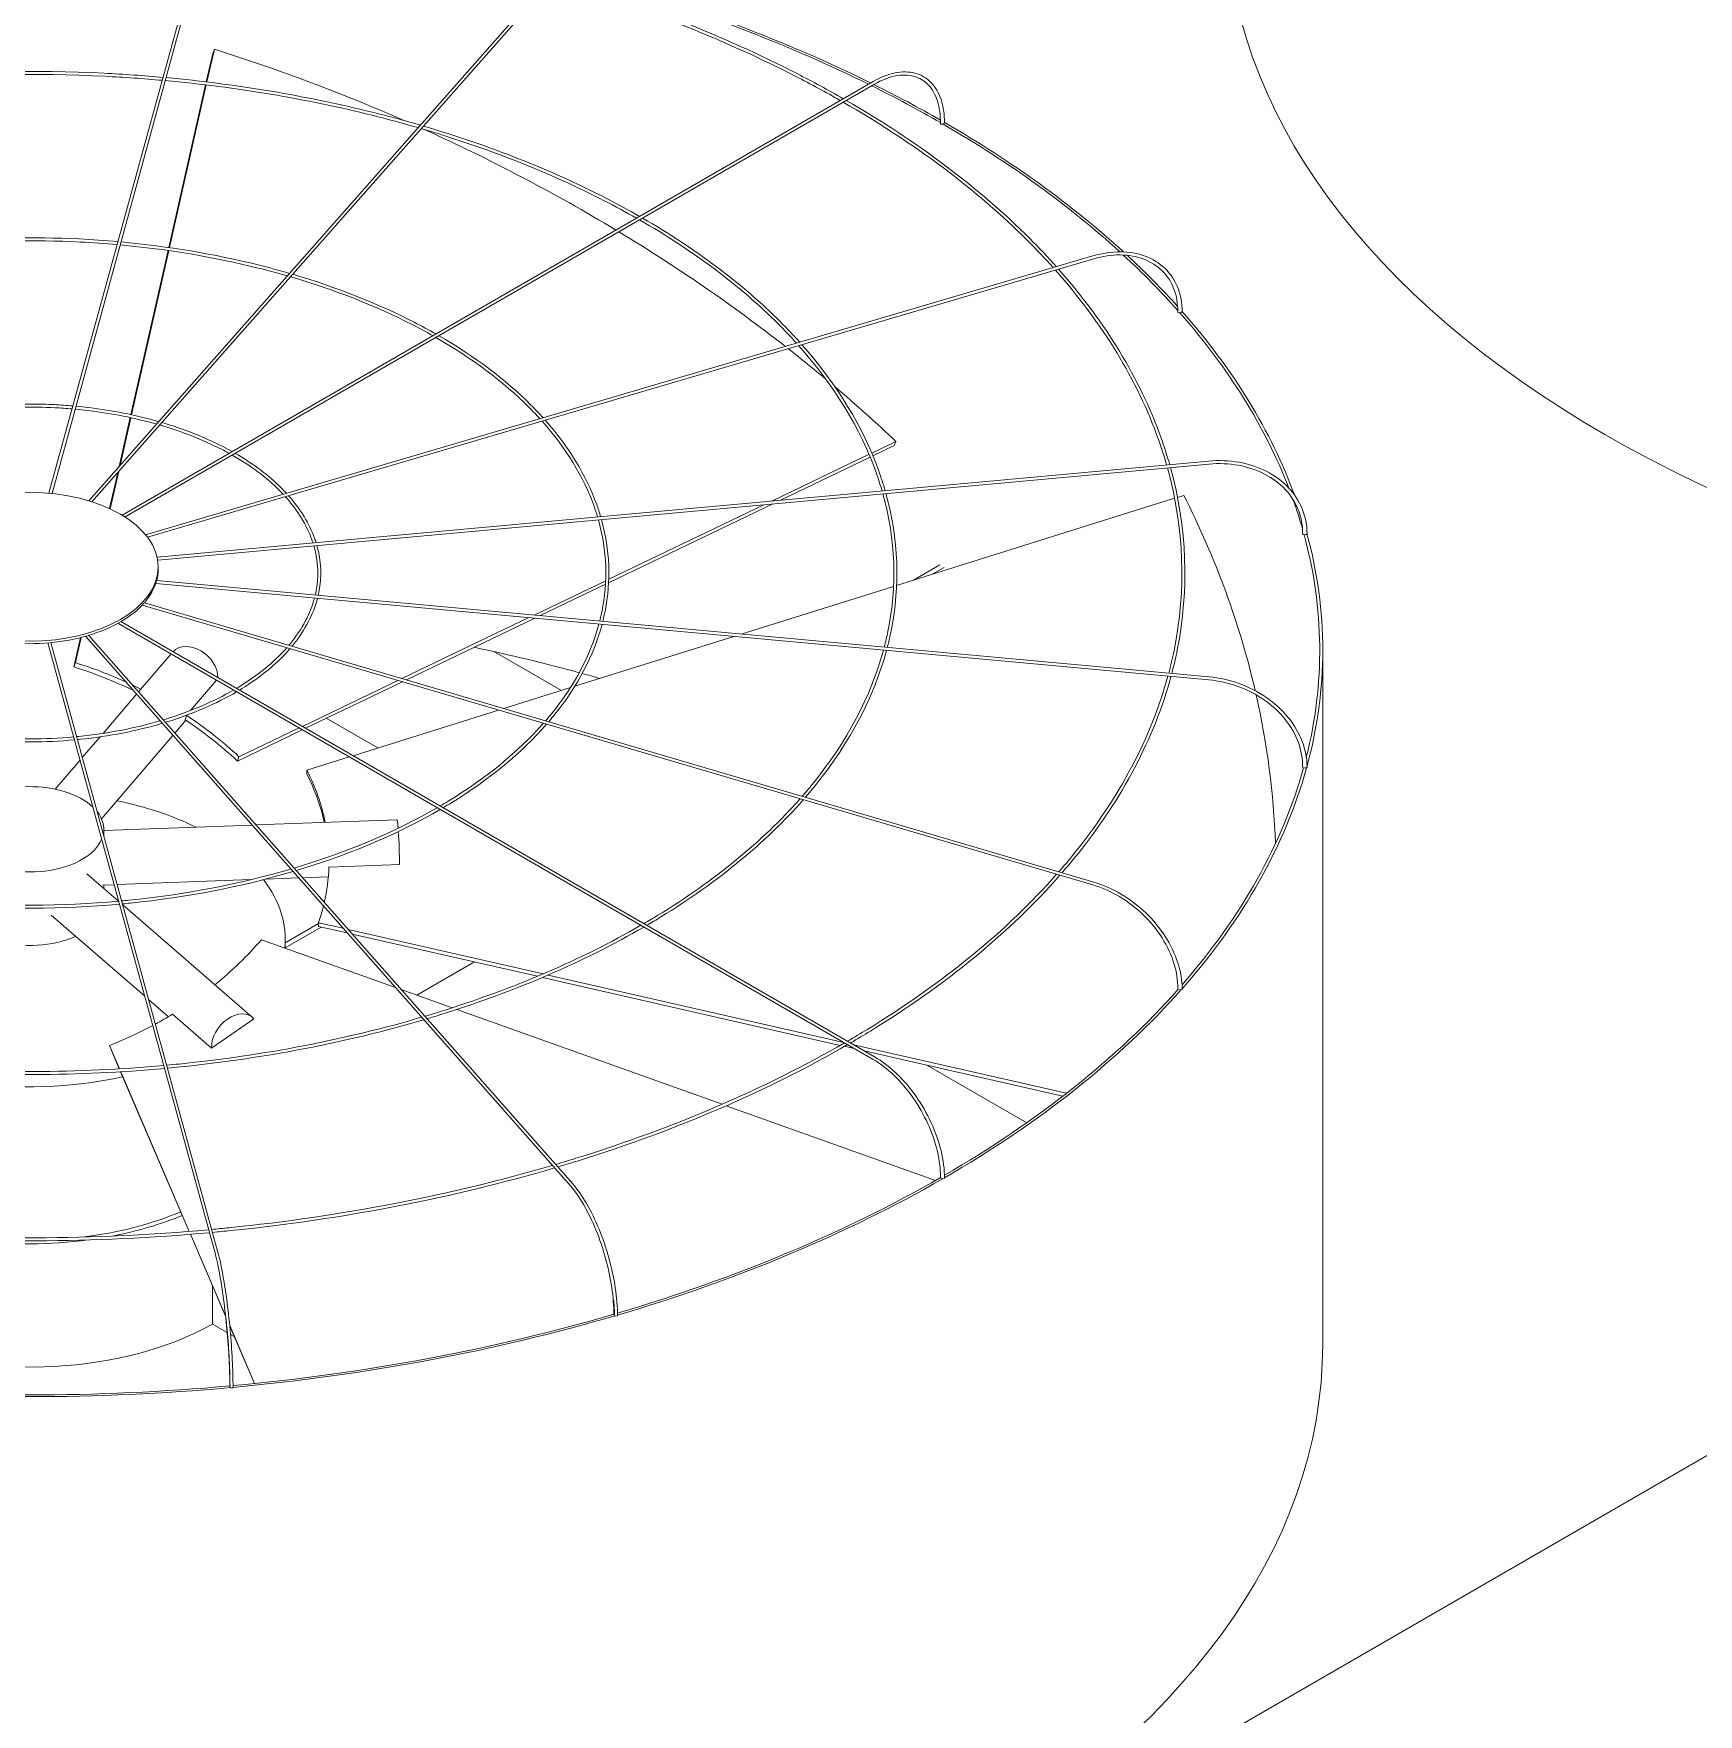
# Model space of a CAD drawing. Header units: millimetres. Extents: x -312439 to 477422, y -331570 to 212570.
# Drawn here: x 359340 to 360691, y 93693 to 95056 of the extents above; entities that cross this region are included whole.
import ezdxf

# ---------------------------------------------------------------- set-up
doc = ezdxf.new("R2010")
doc.units = ezdxf.units.MM

msp = doc.modelspace()

# ---------------------------------------------------------------- linework, layer by layer
at = {"color": 3, "linetype": 'Continuous', "lineweight": 0, "extrusion": (-1.11022e-16, 0.816497, 0.57735)}
for p, q in [((367178.598, 97644.327), (359037.321, 92943.959)), ((359487.203, 95173.193), (359352.735, 94683.025)), ((359489.565, 95172.545), (359355.21, 94682.788)), ((359775.724, 95119.605), (359385.047, 94676.923)), ((359777.561, 95117.984), (359387.611, 94676.127)), ((359480.319, 95016.696), (359485.548, 95039.779)), ((359486.878, 95043.211), (359480.858, 95016.631)), ((359485.548, 95039.779), (359486.878, 95043.211)), ((359412.045, 94665.281), (360021.237, 95016.998)), ((359414.41, 94663.818), (360022.462, 95014.877)), ((359449.889, 94882.35), (359479.775, 95014.294)), ((359480.314, 95014.229), (359450.425, 94882.274)), ((359419.196, 94746.844), (359449.347, 94879.954)), ((359449.882, 94879.877), (359419.724, 94746.73)), ((360199.657, 94875.542), (359431.087, 94649.448)), ((360200.348, 94873.192), (359432.723, 94647.376)), ((359409.682, 94704.837), (359418.655, 94744.454)), ((359419.183, 94744.341), (359410.426, 94705.68)), ((360020.18, 94715.699), (360039.786, 94725.109)), ((360038.456, 94721.677), (360021.157, 94713.374)), ((360038.456, 94721.677), (360039.786, 94725.109)), ((359440.464, 94631.152), (360293.552, 94709.161)), ((360293.775, 94706.722), (359440.921, 94628.734)), ((359939.006, 94676.74), (360017.969, 94714.638)), ((360018.945, 94712.313), (359946.196, 94677.398)), ((359401.925, 94670.594), (359408.554, 94699.857)), ((359409.298, 94700.7), (359402.426, 94670.363)), ((360265.892, 94678.989), (360040.365, 94608.338)), ((360273.336, 94681.32), (360268.244, 94679.725)), ((359939.865, 94674.359), (359806.706, 94610.451)), ((359806.825, 94613.301), (359932.674, 94673.702)), ((359441.33, 94621.399), (359441.33, 94623.399)), ((360075.396, 94624.952), (360054.038, 94612.621)), ((360069.185, 94617.366), (360078.86, 94622.952)), ((359439.394, 94609.838), (360293.552, 94531.731)), ((359440.117, 94612.232), (360293.775, 94534.171)), ((359746.265, 94584.237), (359804.33, 94612.104)), ((359804.187, 94609.242), (359751.154, 94583.79)), ((360037.878, 94607.559), (359914.364, 94568.865)), ((360200.348, 94367.7), (359430.167, 94594.268)), ((359428.329, 94592.255), (360199.657, 94365.35)), ((359639.101, 94532.805), (359741.96, 94582.171)), ((359746.849, 94581.724), (359642.71, 94531.743)), ((359382.302, 94567.08), (359775.724, 94121.287)), ((359384.905, 94567.832), (359777.561, 94122.908)), ((359408.647, 94577.573), (360021.237, 94223.894)), ((360022.462, 94226.015), (359411.124, 94578.971)), ((359908.286, 94566.961), (359779.304, 94526.555)), ((359351.689, 94561.682), (359487.203, 94067.699)), ((359354.167, 94561.905), (359489.565, 94068.347)), ((359372.852, 94542.238), (359378.236, 94566.006)), ((359378.822, 94566.154), (359374.182, 94545.67)), ((359451.744, 94552.691), (359425.397, 94521.95)), ((359768.42, 94523.145), (359714.035, 94554.544)), ((360386.039, 93992.975), (360386.039, 94555.863)), ((359372.852, 94542.238), (359374.182, 94545.67)), ((359488.536, 94531.449), (359467.412, 94506.8)), ((359558.275, 94494.013), (359635.803, 94531.222)), ((359639.411, 94530.16), (359560.917, 94492.488)), ((359775.7, 94525.426), (359721.695, 94508.508)), ((359423.787, 94520.072), (359396.583, 94488.33)), ((359463.877, 94498.903), (359454.939, 94488.475)), ((359619.401, 94476.462), (359577.695, 94500.54)), ((359717.492, 94507.191), (359599.483, 94470.222)), ((359394.152, 94485.493), (359379.742, 94468.68)), ((359453.33, 94486.597), (359395.363, 94418.96)), ((359558.242, 94491.204), (359505.53, 94465.905)), ((359506.86, 94469.337), (359555.6, 94492.729)), ((359377.818, 94466.435), (359357.761, 94443.032)), ((359505.53, 94465.905), (359506.86, 94469.337)), ((359561.869, 94455.512), (359561.964, 94458.469)), ((359596.307, 94469.227), (359561.964, 94458.469)), ((359634.806, 94418.302), (359520.604, 94414.069)), ((359517.44, 94413.952), (359397.166, 94409.494)), ((359397.166, 94410.538), (359397.166, 94405.164)), ((359579.808, 94379.875), (359637.036, 94381.996)), ((359409.069, 94352.186), (359383.527, 94374.321)), ((359405.492, 94365.557), (359396.485, 94365.224)), ((359397.166, 94365.249), (359397.166, 94362.501)), ((359516.62, 94369.676), (359408.006, 94365.651)), ((359555.251, 94371.108), (359528.524, 94370.117)), ((359579.33, 94372), (359558.415, 94371.225)), ((359517.513, 94258.211), (359412.52, 94349.196)), ((359430.244, 94275.33), (359354.57, 94340.907)), ((359571.353, 94331.792), (359571.448, 94334.749)), ((359571.448, 94334.749), (359591.342, 94330.214)), ((359633.759, 94282.15), (359525.053, 94320.977)), ((359571.423, 94333.983), (359544.445, 94318.407)), ((359544.445, 94314.407), (359573.649, 94331.268)), ((359544.445, 94314.051), (359544.445, 94321.301)), ((359594.632, 94326.485), (359571.353, 94331.792)), ((359595.431, 94329.281), (359753.6, 94293.226)), ((359749.022, 94291.292), (359598.722, 94325.553)), ((359697.826, 94302.962), (359651.07, 94275.967)), ((359679.781, 94265.712), (359638.53, 94280.446)), ((359994.681, 94235.293), (359753.115, 94290.359)), ((359757.659, 94292.301), (359997.415, 94237.648)), ((359449.631, 94258.529), (359433.576, 94272.442)), ((359452.906, 94260.484), (359484.702, 94232.931)), ((359484.702, 94232.931), (359518.897, 94256.751)), ((359898.79, 94187.488), (359683.555, 94264.364)), ((359401.859, 94235.16), (359409.979, 94216.245)), ((359403.094, 94231.824), (359401.859, 94235.16)), ((359409.787, 94216.233), (359403.094, 94231.824)), ((360005.939, 94232.726), (359998.205, 94234.489)), ((360005.51, 94235.803), (360178.227, 94196.431)), ((360175.261, 94194.129), (360014.034, 94230.881)), ((359466.392, 94084.378), (359410.814, 94213.842)), ((359411.006, 94213.853), (359466.583, 94084.393)), ((360145.89, 94172.493), (360064.804, 94219.308)), ((360071.847, 94125.677), (359902.161, 94186.284)), ((359496.088, 94015.205), (359467.412, 94082.003)), ((359467.602, 94082.018), (359496.021, 94015.82)), ((359485.487, 94039.899), (359485.487, 94009.223)), ((359497.342, 94002.378), (359485.487, 94009.223)), ((359499.338, 94008.093), (359519.551, 93961.009)), ((359519.362, 93960.989), (359499.396, 94007.499)), ((359502.995, 93999.114), (359500.004, 94000.841))]:
    msp.add_line(p, q, dxfattribs=at)
at = {"color": 3, "linetype": 'Continuous', "lineweight": 0}
for centre, major_axis, ratio, start_param, end_param in [((361356.6, 95158.835), (-1048.768, 0), 0.57735027, 0, 3.14159265), ((359337.271, 94555.863), (-1046.319, 0), 0.57735027, 4.00461262, 4.24016109), ((359337.271, 94555.863), (-1048.768, 0), 0.57735027, 4.00443097, 4.24060103), ((359338.601, 94388.584), (-942.562, 365.4), 0.65992862, 4.64663537, 4.80984928), ((359337.271, 94555.863), (-1046.319, 0), 0.57735027, 3.92863661, 4.00129229), ((359337.271, 94555.863), (-1048.768, 0), 0.57735027, 3.93098858, 4.00111844), ((359338.601, 94388.584), (-942.562, 365.4), 0.65992862, 4.45394149, 4.62923067), ((360077.13, 94983.021), (1.225, -0.016), 0.56830663, 3.14159265, 3.93464288), ((360077.13, 94983.021), (1.225, -0.016), 0.56830663, 3.93464288, 5.50543921), ((359337.271, 94555.863), (-1046.319, 0), 0.57735027, 3.70570419, 3.9258203), ((360077.996, 94983.521), (-1.225, 0), 0.57735027, 1.83263032, 3.14159265), ((359337.271, 94555.863), (-1048.768, 0), 0.57735027, 3.70411228, 3.92650775), ((359338.601, 94388.584), (-942.562, 365.4), 0.65992862, 4.28319099, 4.45112181), ((359337.271, 94555.863), (-1046.319, 0), 0.57735027, 3.61515195, 3.70067928), ((359337.271, 94555.863), (-1048.768, 0), 0.57735027, 3.61992048, 3.69877001), ((360269.66, 94830.026), (-1.225, 0.021), 0.57151893, 0, 0.48093441), ((360269.66, 94830.026), (-1.225, 0.021), 0.57151893, 0.48093441, 2.05173073), ((359337.271, 94555.863), (-1046.319, 0), 0.57735027, 3.3609423, 3.61148113), ((360270.752, 94830.347), (-1.225, 0), 0.57735027, 1.51847105, 3.14159265), ((359337.271, 94555.863), (-1048.768, 0), 0.57735027, 3.35086888, 3.61231471), ((359338.601, 94388.584), (-942.562, 365.4), 0.65992862, 4.23904287, 4.2800546), ((359338.601, 94388.584), (-942.562, 365.4), 0.65992862, 4.15803474, 4.22871948), ((359337.366, 94388.108), (1010.388, -32.497), 0.79709982, 0.20844184, 0.41264052), ((359337.271, 94555.863), (-1046.319, 0), 0.57735027, 3.30554955, 3.34466555), ((360370.88, 94650.17), (-1.225, 0.023), 0.57529521, 0, 0.1678974), ((360370.88, 94650.17), (-1.225, 0.023), 0.57529521, 0.1678974, 1.73869372), ((359337.271, 94555.863), (-1046.319, 0), 0.57735027, 2.9973499, 3.29716571), ((360372.089, 94650.28), (-1.225, 0), 0.57735027, 1.20431179, 3.14159265), ((359337.271, 94555.863), (-1048.768, 0), 0.57735027, 2.98561554, 3.29783032), ((359336.838, 94621.399), (-104.492, 0), 0.57735027, 2.98808135, 3.14159265), ((359336.838, 94621.399), (-104.492, 0), 0.57735027, 2.67392209, 2.98094469), ((359336.838, 94621.399), (-104.492, 0), 0.57735027, 2.35976282, 2.66678542), ((359336.838, 94621.399), (-104.492, 0), 0.57735027, 1.73144429, 2.03846689), ((359336.838, 94621.399), (-104.492, 0), 0.57735027, 2.04560356, 2.35262616), ((359336.838, 94621.399), (-104.492, 0), 0.57735027, 1.41728503, 1.72430763), ((359469.861, 94539.858), (-16.786, 14.386), 0.73180825, 3.6699438, 6.25547108), ((359337.271, 93990.975), (1046.319, 0), 0.57735027, 1.13086203, 1.21917829), ((359337.271, 94385.152), (-226.18, 87.683), 0.65992862, 4.59602029, 4.80984928), ((359338.601, 94388.584), (226.18, -87.683), 0.65992862, 1.48816133, 1.66825663), ((359338.601, 94388.584), (226.18, -87.683), 0.65992862, 1.43137513, 1.46305029), ((359337.271, 93990.975), (1046.319, 0), 0.57735027, 1.11315293, 1.12829513), ((359337.366, 94388.108), (1010.388, -32.497), 0.79709982, 0.05380476, 0.20420122), ((359337.271, 94385.152), (-226.18, 87.683), 0.65992862, 4.15803474, 4.39268064), ((359338.601, 94388.584), (226.18, -87.683), 0.65992862, 1.01644208, 1.25303729), ((359337.366, 94388.108), (242.456, -7.798), 0.79709982, 0.18583027, 0.41264052), ((359337.271, 94555.863), (-1046.319, 0), 0.57735027, 2.6752935, 2.98289949), ((359337.271, 94555.863), (-1048.768, 0), 0.57735027, 2.67086857, 2.98332964), ((360370.88, 94461.057), (-1.225, 0.023), 0.57926583, 0, 1.42460911), ((360372.089, 94460.947), (-1.225, 0), 0.57735027, 0.89015252, 3.14159265), ((359337.271, 94410.538), (-59.895, 0), 0.57735027, 3.69756416, 5.76575409), ((359337.271, 94385.152), (242.456, -7.798), 0.79709982, 0.20115917, 0.41264052), ((359337.271, 94321.301), (-207.174, 0), 0.57735027, 4.00561733, 4.36390833), ((359337.271, 94410.538), (-59.895, 0), 0.57735027, 3.02719924, 3.57014533), ((359635.625, 94396.21), (-0.819, 22.092), 0.05230802, 5.46284956, 6.28318531), ((359635.625, 94396.21), (-0.819, 22.092), 0.05230802, 4.01155215, 5.31083021), ((359337.271, 94410.538), (-59.895, 0), 0.57735027, 0.78539816, 2.89978042), ((359337.366, 94388.108), (242.456, -7.798), 0.79709982, 6.13145768, 6.28093219), ((359337.271, 94321.301), (-207.174, 0), 0.57735027, 3.08204121, 3.55783774), ((359337.366, 94388.108), (242.456, -7.798), 0.79709982, 6.04401129, 6.11604234), ((359337.271, 94350.916), (-59.895, 0), 0.57735027, 1.1079301, 2.23846982), ((359336.036, 94388.488), (-227.492, -84.221), 0.6873805, 2.02158825, 2.2576377), ((359337.271, 94555.863), (-1046.319, 0), 0.57735027, 2.35898226, 2.6687056), ((359337.271, 94555.863), (-1048.768, 0), 0.57735027, 2.35667794, 2.66891462), ((360269.66, 94281.201), (-1.225, 0.021), 0.58304212, 0, 1.10944839), ((360270.752, 94280.88), (-1.225, 0), 0.57735027, 0.57599326, 3.14159265), ((359336.036, 94388.488), (-227.492, -84.221), 0.6873805, 1.7758456, 1.84274406), ((359503.035, 94241.504), (14.478, 16.707), 0.67950023, 6.14949631, 8.84418497), ((359336.036, 94388.488), (-227.492, -84.221), 0.6873805, 1.60582316, 1.76537716), ((359337.271, 94321.301), (-207.174, 0), 0.57735027, 1.30817895, 1.9425337), ((359337.271, 94555.863), (-1046.319, 0), 0.57735027, 2.04376734, 2.35460013), ((359337.271, 94555.863), (-1048.768, 0), 0.57735027, 2.04258502, 2.35459852), ((360077.13, 94128.206), (-1.225, 0.017), 0.58625442, 0, 0.79329185), ((360077.996, 94127.706), (-1.225, 0), 0.57735027, 0.26183399, 3.14159265), ((359337.271, 94196.795), (-207.174, 0), 0.57735027, 1.77816663, 2.202298), ((359337.271, 94196.795), (-212.072, 0), 0.57735027, 1.89063678, 2.19285982), ((359337.271, 94196.795), (-212.072, 0), 0.57735027, 1.3476903, 1.79509044), ((359337.271, 94096.795), (-212.072, 0), 0.57735027, 0.98594125, 2.34464399), ((359337.271, 94555.863), (-1046.319, 0), 0.57735027, 1.72891751, 2.04055715), ((359337.271, 94555.863), (-1048.768, 0), 0.57735027, 1.72854634, 2.04038352), ((359812.135, 94017.048), (-1.225, 0.011), 0.58858829, 0, 0.47632773), ((359812.691, 94016.418), (-1.225, 0), 0.57735027, 0, 3.14159265), ((359337.271, 93992.975), (-1048.768, 0), 0.57735027, 0, 3.14159265), ((359337.271, 94555.863), (-1048.768, 0), 0.57735027, 1.41453598, 1.72626058), ((359337.271, 94555.863), (-1046.319, 0), 0.57735027, 1.41438895, 1.72636573), ((359500.614, 93958.609), (-1.225, 0.004), 0.58981528, 0, 0.15883691), ((359500.806, 93957.911), (-1.225, 0), 0.57735027, 0, 3.14159265)]:
    msp.add_ellipse(centre, major_axis=major_axis, ratio=ratio, start_param=start_param, end_param=end_param, dxfattribs=at)
msp.add_ellipse((359336.838, 94623.399), major_axis=(-104.492, 0), ratio=0.57735027, dxfattribs=at)
for points, knots in [([(359994.645, 95001.645), (359982.907, 95008.35), (359970.86, 95014.875), (359898.778, 95051.896), (359832.169, 95078.137), (359760.869, 95099.071)], [3.146975566, 3.146975566, 3.146975566, 3.146975566, 3.199958928, 3.199958928, 3.456525414, 3.456525414, 3.456525414, 3.456525414]), ([(359997.1, 95003.063), (359984.92, 95010.045), (359972.41, 95016.834), (359900.011, 95054.012), (359833.656, 95080.184), (359762.658, 95101.098)], [3.145113132, 3.145113132, 3.145113132, 3.145113132, 3.200037836, 3.200037836, 3.455209352, 3.455209352, 3.455209352, 3.455209352]), ([(359445.282, 95020.38), (359429.433, 95021.808), (359413.5, 95022.923), (359341.185, 95026.539), (359284.264, 95025.414), (359228.394, 95020.38)], [3.772165081, 3.772165081, 3.772165081, 3.772165081, 3.840593344, 3.840593344, 4.081816553, 4.081816553, 4.081816553, 4.081816553]), ([(359444.623, 95017.98), (359429.228, 95019.361), (359413.753, 95020.446), (359341.887, 95024.09), (359284.943, 95022.995), (359229.053, 95017.98)], [3.772797592, 3.772797592, 3.772797592, 3.772797592, 3.839399606, 3.839399606, 4.081184042, 4.081184042, 4.081184042, 4.081184042]), ([(359652.154, 94979.586), (359639.896, 94983.145), (359627.458, 94986.497), (359561.261, 95002.988), (359504.76, 95012.459), (359447.102, 95017.755)], [3.460983159, 3.460983159, 3.460983159, 3.460983159, 3.519648571, 3.519648571, 3.769222865, 3.769222865, 3.769222865, 3.769222865]), ([(359653.945, 94981.616), (359641.153, 94985.347), (359628.164, 94988.852), (359561.544, 95005.416), (359505.225, 95014.854), (359447.76, 95020.154)], [3.459218713, 3.459218713, 3.459218713, 3.459218713, 3.520344822, 3.520344822, 3.768597722, 3.768597722, 3.768597722, 3.768597722]), ([(360079.221, 94983.521), (360079.221, 94990.422), (360078.276, 94996.802), (360074.542, 95007.916), (360071.749, 95012.651), (360064.555, 95019.931), (360060.162, 95022.474), (360050.292, 95025.08), (360044.825, 95025.148), (360033.368, 95022.872), (360027.372, 95020.521), (360021.343, 95017.059), (360021.29, 95017.029), (360021.237, 95016.998)], [3.14159265, 3.14159265, 3.14159265, 3.14159265, 3.45575192, 3.45575192, 3.76991118, 3.76991118, 4.08269654, 4.08269654, 4.39544819, 4.39544819, 4.70960746, 4.70960746, 4.71238898, 4.71238898, 4.71238898, 4.71238898]), ([(360022.462, 95014.877), (360028.212, 95018.197), (360033.937, 95020.438), (360044.734, 95022.578), (360049.8, 95022.479), (360058.804, 95020.024), (360062.749, 95017.675), (360069.24, 95010.902), (360071.783, 95006.468), (360075.162, 94995.88), (360075.995, 94989.73), (360075.905, 94983.038)], [1.57079633, 1.57079633, 1.57079633, 1.57079633, 1.88806437, 1.88806437, 2.20533241, 2.20533241, 2.52260045, 2.52260045, 2.83986849, 2.83986849, 3.15713653, 3.15713653, 3.15713653, 3.15713653]), ([(360167.39, 94866.05), (360160.757, 94873.45), (360153.827, 94880.762), (360105.607, 94928.951), (360055.197, 94966.807), (359997.103, 95000.236)], [2.833719703, 2.833719703, 2.833719703, 2.833719703, 2.880073873, 2.880073873, 3.143270218, 3.143270218, 3.143270218, 3.143270218]), ([(360169.992, 94866.815), (360163.114, 94874.523), (360155.917, 94882.134), (360107.51, 94930.526), (360057.325, 94968.284), (359999.553, 95001.651)], [2.831913395, 2.831913395, 2.831913395, 2.831913395, 2.879924499, 2.879924499, 3.141418031, 3.141418031, 3.141418031, 3.141418031]), ([(359829.37, 94906.224), (359820.863, 94911.064), (359812.142, 94915.779), (359758.349, 94943.408), (359708.314, 94963.113), (359654.752, 94978.828)], [3.148849473, 3.148849473, 3.148849473, 3.148849473, 3.199944541, 3.199944541, 3.456834427, 3.456834427, 3.456834427, 3.456834427]), ([(359831.826, 94907.642), (359822.878, 94912.759), (359813.692, 94917.738), (359759.582, 94945.524), (359709.802, 94965.161), (359656.541, 94980.855)], [3.146361804, 3.146361804, 3.146361804, 3.146361804, 3.200049713, 3.200049713, 3.455080387, 3.455080387, 3.455080387, 3.455080387]), ([(359959.148, 94804.79), (359954.387, 94810.073), (359949.424, 94815.296), (359913.446, 94851.248), (359875.534, 94879.7), (359831.831, 94904.816)], [2.83591825, 2.83591825, 2.83591825, 2.83591825, 2.880098074, 2.880098074, 3.143909361, 3.143909361, 3.143909361, 3.143909361]), ([(359961.752, 94805.557), (359956.745, 94811.146), (359951.514, 94816.667), (359915.349, 94852.823), (359877.662, 94881.178), (359834.282, 94906.231)], [2.833499431, 2.833499431, 2.833499431, 2.833499431, 2.879899034, 2.879899034, 3.141439875, 3.141439875, 3.141439875, 3.141439875]), ([(359408.727, 94887.129), (359398.271, 94888.064), (359387.76, 94888.795), (359339.823, 94891.184), (359302.042, 94890.447), (359264.949, 94887.129)], [3.773286698, 3.773286698, 3.773286698, 3.773286698, 3.840886477, 3.840886477, 4.080694936, 4.080694936, 4.080694936, 4.080694936]), ([(359408.069, 94884.728), (359398.066, 94885.618), (359388.013, 94886.319), (359340.525, 94888.735), (359302.721, 94888.027), (359265.607, 94884.728)], [3.774238416, 3.774238416, 3.774238416, 3.774238416, 3.839097695, 3.839097695, 4.079743218, 4.079743218, 4.079743218, 4.079743218]), ([(359546.067, 94859.377), (359538.27, 94861.626), (359530.364, 94863.75), (359486.639, 94874.648), (359448.979, 94880.966), (359410.547, 94884.504)], [3.463595352, 3.463595352, 3.463595352, 3.463595352, 3.51947091, 3.51947091, 3.768879274, 3.768879274, 3.768879274, 3.768879274]), ([(359547.859, 94861.408), (359539.527, 94863.828), (359531.07, 94866.104), (359486.922, 94877.076), (359449.445, 94883.362), (359411.205, 94886.903)], [3.46094335, 3.46094335, 3.46094335, 3.46094335, 3.520514255, 3.520514255, 3.7679441, 3.7679441, 3.7679441, 3.7679441]), ([(360271.976, 94830.347), (360271.976, 94837.276), (360270.779, 94843.875), (360266.077, 94855.752), (360262.572, 94861.027), (360253.61, 94869.694), (360248.156, 94873.084), (360235.873, 94877.649), (360229.046, 94878.825), (360214.694, 94878.876), (360207.17, 94877.752), (360199.657, 94875.542)], [4.71238898, 4.71238898, 4.71238898, 4.71238898, 5.02654825, 5.02654825, 5.34070751, 5.34070751, 5.65486678, 5.65486678, 5.96902604, 5.96902604, 6.28318531, 6.28318531, 6.28318531, 6.28318531]), ([(360200.348, 94873.192), (360207.611, 94875.329), (360214.86, 94876.396), (360228.597, 94876.304), (360235.082, 94875.145), (360246.65, 94870.745), (360251.732, 94867.506), (360260.029, 94859.274), (360263.246, 94854.28), (360267.506, 94842.988), (360268.548, 94836.691), (360268.436, 94830.047)], [6.28318531, 6.28318531, 6.28318531, 6.28318531, 6.60045335, 6.60045335, 6.91772139, 6.91772139, 7.23498943, 7.23498943, 7.55225747, 7.55225747, 7.86952551, 7.86952551, 7.86952551, 7.86952551]), ([(359664.131, 94810.823), (359658.847, 94813.809), (359653.439, 94816.722), (359617.929, 94834.961), (359584.479, 94848.128), (359548.666, 94858.621)], [3.152476318, 3.152476318, 3.152476318, 3.152476318, 3.199914714, 3.199914714, 3.457374967, 3.457374967, 3.457374967, 3.457374967]), ([(359666.592, 94812.244), (359660.862, 94815.505), (359654.988, 94818.681), (359619.162, 94837.077), (359585.967, 94850.176), (359550.456, 94860.648)], [3.148732281, 3.148732281, 3.148732281, 3.148732281, 3.200072384, 3.200072384, 3.454746323, 3.454746323, 3.454746323, 3.454746323]), ([(360259.385, 94706.037), (360257.363, 94713.118), (360255.096, 94720.177), (360235.631, 94774.675), (360207.504, 94820.838), (360169.194, 94864.027)], [2.519571261, 2.519571261, 2.519571261, 2.519571261, 2.559550642, 2.559550642, 2.829500903, 2.829500903, 2.829500903, 2.829500903]), ([(360261.867, 94706.264), (360259.753, 94713.705), (360257.371, 94721.121), (360237.746, 94775.822), (360209.764, 94821.791), (360171.789, 94864.791)], [2.518738954, 2.518738954, 2.518738954, 2.518738954, 2.560443172, 2.560443172, 2.827714195, 2.827714195, 2.827714195, 2.827714195]), ([(359750.932, 94743.539), (359748.038, 94746.717), (359745.034, 94749.863), (359721.296, 94773.581), (359695.895, 94792.622), (359666.598, 94809.419)], [2.840166791, 2.840166791, 2.840166791, 2.840166791, 2.880145835, 2.880145835, 3.145067211, 3.145067211, 3.145067211, 3.145067211]), ([(359753.542, 94744.307), (359750.398, 94747.79), (359747.124, 94751.234), (359723.199, 94775.157), (359698.023, 94794.099), (359669.05, 94810.834)], [2.836508955, 2.836508955, 2.836508955, 2.836508955, 2.879847671, 2.879847671, 3.141363941, 3.141363941, 3.141363941, 3.141363941]), ([(360028.569, 94684.93), (360027.125, 94689.921), (360025.517, 94694.897), (360011.006, 94735.559), (359989.827, 94770.285), (359960.956, 94802.769)], [2.521788299, 2.521788299, 2.521788299, 2.521788299, 2.55939978, 2.55939978, 2.830291828, 2.830291828, 2.830291828, 2.830291828]), ([(360031.053, 94685.157), (360029.515, 94690.509), (360027.792, 94695.842), (360013.12, 94736.706), (359992.087, 94771.238), (359963.552, 94803.533)], [2.520659116, 2.520659116, 2.520659116, 2.520659116, 2.560589234, 2.560589234, 2.827907762, 2.827907762, 2.827907762, 2.827907762]), ([(359372.172, 94753.877), (359367.109, 94754.32), (359362.022, 94754.668), (359338.462, 94755.83), (359319.82, 94755.479), (359301.504, 94753.877)], [3.776630452, 3.776630452, 3.776630452, 3.776630452, 3.841752063, 3.841752063, 4.077351182, 4.077351182, 4.077351182, 4.077351182]), ([(359371.513, 94751.476), (359366.904, 94751.874), (359362.274, 94752.192), (359339.164, 94753.38), (359320.499, 94753.059), (359302.163, 94751.476)], [3.778551419, 3.778551419, 3.778551419, 3.778551419, 3.838185012, 3.838185012, 4.075430215, 4.075430215, 4.075430215, 4.075430215]), ([(359439.975, 94739.163), (359436.642, 94740.105), (359433.271, 94741.002), (359412.017, 94746.307), (359393.2, 94749.474), (359373.992, 94751.254)], [3.471418325, 3.471418325, 3.471418325, 3.471418325, 3.518930063, 3.518930063, 3.767850767, 3.767850767, 3.767850767, 3.767850767]), ([(359441.771, 94741.198), (359437.9, 94742.308), (359433.977, 94743.356), (359412.301, 94748.736), (359393.665, 94751.87), (359374.651, 94753.653)], [3.466082688, 3.466082688, 3.466082688, 3.466082688, 3.521010964, 3.521010964, 3.765995554, 3.765995554, 3.765995554, 3.765995554]), ([(359498.88, 94715.415), (359496.826, 94716.55), (359494.736, 94717.664), (359477.51, 94726.514), (359460.645, 94733.142), (359442.581, 94738.414)], [3.163350536, 3.163350536, 3.163350536, 3.163350536, 3.199816759, 3.199816759, 3.458993739, 3.458993739, 3.458993739, 3.458993739]), ([(359501.352, 94716.842), (359498.845, 94718.249), (359496.286, 94719.623), (359478.743, 94728.63), (359462.133, 94735.19), (359444.37, 94740.441)], [3.15578841, 3.15578841, 3.15578841, 3.15578841, 3.200131949, 3.200131949, 3.453750875, 3.453750875, 3.453750875, 3.453750875]), ([(359797.761, 94663.824), (359796.894, 94666.741), (359795.944, 94669.649), (359786.385, 94696.475), (359772.166, 94719.752), (359752.751, 94741.52)], [2.526062853, 2.526062853, 2.526062853, 2.526062853, 2.559096419, 2.559096419, 2.831723129, 2.831723129, 2.831723129, 2.831723129]), ([(359800.248, 94664.052), (359799.285, 94667.328), (359798.218, 94670.594), (359788.499, 94697.622), (359774.426, 94720.706), (359755.348, 94742.285)], [2.5243135, 2.5243135, 2.5243135, 2.5243135, 2.560878912, 2.560878912, 2.828143092, 2.828143092, 2.828143092, 2.828143092]), ([(359542.694, 94682.28), (359541.681, 94683.359), (359540.643, 94684.429), (359529.146, 94695.914), (359516.255, 94705.543), (359501.364, 94714.021)], [2.852936139, 2.852936139, 2.852936139, 2.852936139, 2.880283876, 2.880283876, 3.148538696, 3.148538696, 3.148538696, 3.148538696]), ([(359545.321, 94683.053), (359544.048, 94684.433), (359542.734, 94685.801), (359531.048, 94697.49), (359518.384, 94707.021), (359503.818, 94715.438)], [2.84544614, 2.84544614, 2.84544614, 2.84544614, 2.879690294, 2.879690294, 3.141137935, 3.141137935, 3.141137935, 3.141137935]), ([(360261.111, 94537.157), (360262.717, 94543.228), (360264.143, 94549.314), (360275.444, 94604.652), (360273.647, 94654.676), (360260.06, 94703.639)], [2.204619764, 2.204619764, 2.204619764, 2.204619764, 2.238829514, 2.238829514, 2.515060108, 2.515060108, 2.515060108, 2.515060108]), ([(360263.585, 94536.931), (360265.269, 94543.331), (360266.756, 94549.748), (360277.862, 94605.243), (360276.003, 94655.097), (360262.539, 94703.865)], [2.205366155, 2.205366155, 2.205366155, 2.205366155, 2.241163262, 2.241163262, 2.514260549, 2.514260549, 2.514260549, 2.514260549]), ([(360373.314, 94650.28), (360373.314, 94657.225), (360371.983, 94664.055), (360366.787, 94676.797), (360362.925, 94682.707), (360353.068, 94693.022), (360347.076, 94697.425), (360333.558, 94704.308), (360326.035, 94706.787), (360310.189, 94709.594), (360301.869, 94709.922), (360293.552, 94709.161)], [4.71238898, 4.71238898, 4.71238898, 4.71238898, 5.02654825, 5.02654825, 5.34070751, 5.34070751, 5.65486678, 5.65486678, 5.96902604, 5.96902604, 6.28318531, 6.28318531, 6.28318531, 6.28318531]), ([(360293.775, 94706.722), (360301.836, 94707.459), (360309.892, 94707.129), (360325.185, 94704.377), (360332.419, 94701.954), (360345.342, 94695.272), (360351.029, 94691.014), (360360.304, 94681.1), (360363.89, 94675.446), (360368.628, 94663.295), (360369.779, 94656.799), (360369.655, 94650.193)], [6.28318531, 6.28318531, 6.28318531, 6.28318531, 6.60045335, 6.60045335, 6.91772139, 6.91772139, 7.23498943, 7.23498943, 7.55225747, 7.55225747, 7.86952551, 7.86952551, 7.86952551, 7.86952551]), ([(359566.927, 94642.716), (359566.657, 94643.559), (359566.373, 94644.401), (359561.766, 94657.389), (359554.505, 94669.218), (359544.543, 94680.271)], [2.538956365, 2.538956365, 2.538956365, 2.538956365, 2.558172992, 2.558172992, 2.836025224, 2.836025224, 2.836025224, 2.836025224]), ([(359569.424, 94642.944), (359569.047, 94644.146), (359568.643, 94645.344), (359563.879, 94658.538), (359556.765, 94670.172), (359547.144, 94681.036)], [2.535128932, 2.535128932, 2.535128932, 2.535128932, 2.561728893, 2.561728893, 2.828841782, 2.828841782, 2.828841782, 2.828841782]), ([(360030.322, 94558.262), (360031.429, 94562.501), (360032.419, 94566.75), (360040.882, 94608.055), (360039.52, 94645.694), (360029.251, 94682.533)], [2.206572109, 2.206572109, 2.206572109, 2.206572109, 2.238438586, 2.238438586, 2.515769314, 2.515769314, 2.515769314, 2.515769314]), ([(360032.794, 94558.035), (360033.979, 94562.604), (360035.03, 94567.185), (360043.299, 94608.646), (360041.875, 94646.115), (360031.73, 94682.759)], [2.20754654, 2.20754654, 2.20754654, 2.20754654, 2.241548585, 2.241548585, 2.514698228, 2.514698228, 2.514698228, 2.514698228]), ([(359799.516, 94579.367), (359800.133, 94581.79), (359800.692, 94584.217), (359806.318, 94611.49), (359805.394, 94636.727), (359798.453, 94661.428)], [2.210316481, 2.210316481, 2.210316481, 2.210316481, 2.237655596, 2.237655596, 2.51702204, 2.51702204, 2.51702204, 2.51702204]), ([(359801.986, 94579.141), (359802.679, 94581.893), (359803.3, 94584.652), (359808.734, 94612.081), (359807.749, 94637.149), (359800.933, 94661.655)], [2.211718384, 2.211718384, 2.211718384, 2.211718384, 2.242315601, 2.242315601, 2.515402874, 2.515402874, 2.515402874, 2.515402874]), ([(359568.691, 94600.475), (359568.833, 94601.079), (359568.967, 94601.684), (359571.753, 94614.925), (359571.268, 94627.76), (359567.654, 94640.323)], [2.221614787, 2.221614787, 2.221614787, 2.221614787, 2.235297735, 2.235297735, 2.520800805, 2.520800805, 2.520800805, 2.520800805]), ([(359571.153, 94600.249), (359571.368, 94601.184), (359571.567, 94602.12), (359574.167, 94615.516), (359573.621, 94628.182), (359570.136, 94640.55)], [2.224061215, 2.224061215, 2.224061215, 2.224061215, 2.244587809, 2.244587809, 2.517487833, 2.517487833, 2.517487833, 2.517487833]), ([(359547.365, 94559.791), (359547.774, 94560.276), (359548.178, 94560.763), (359558.119, 94572.928), (359564.702, 94585.371), (359568.088, 94598.07)], [1.903307061, 1.903307061, 1.903307061, 1.903307061, 1.915350543, 1.915350543, 2.203452943, 2.203452943, 2.203452943, 2.203452943]), ([(359549.927, 94559.037), (359550.427, 94559.64), (359550.919, 94560.246), (359560.736, 94572.553), (359567.218, 94585.048), (359570.562, 94597.844)], [1.909987851, 1.909987851, 1.909987851, 1.909987851, 1.924618049, 1.924618049, 2.206425781, 2.206425781, 2.206425781, 2.206425781]), ([(359755.587, 94498.538), (359757.22, 94500.431), (359758.815, 94502.335), (359779.096, 94527.304), (359792.097, 94551.867), (359798.886, 94576.965)], [1.894116328, 1.894116328, 1.894116328, 1.894116328, 1.917671716, 1.917671716, 2.201274894, 2.201274894, 2.201274894, 2.201274894]), ([(359758.164, 94497.779), (359759.885, 94499.791), (359761.563, 94501.816), (359781.716, 94526.929), (359794.615, 94551.545), (359801.361, 94576.739)], [1.897570624, 1.897570624, 1.897570624, 1.897570624, 1.922320382, 1.922320382, 2.202808492, 2.202808492, 2.202808492, 2.202808492]), ([(359504.874, 94524.845), (359505.476, 94525.203), (359506.074, 94525.562), (359522.249, 94535.388), (359535.41, 94546.154), (359545.611, 94557.754)], [1.585149833, 1.585149833, 1.585149833, 1.585149833, 1.596233634, 1.596233634, 1.886390456, 1.886390456, 1.886390456, 1.886390456]), ([(359507.301, 94523.443), (359507.925, 94523.819), (359508.545, 94524.197), (359524.768, 94534.202), (359537.964, 94545.152), (359548.197, 94556.993)], [1.592315094, 1.592315094, 1.592315094, 1.592315094, 1.603748231, 1.603748231, 1.893388943, 1.893388943, 1.893388943, 1.893388943]), ([(359963.797, 94437.287), (359966.664, 94440.586), (359969.454, 94443.908), (360000.074, 94481.681), (360019.492, 94518.364), (360029.682, 94555.86)], [1.891059564, 1.891059564, 1.891059564, 1.891059564, 1.918447026, 1.918447026, 2.200552897, 2.200552897, 2.200552897, 2.200552897]), ([(359966.38, 94436.528), (359969.333, 94439.945), (359972.204, 94443.387), (360002.695, 94481.307), (360022.011, 94518.042), (360032.159, 94555.634)], [1.893387733, 1.893387733, 1.893387733, 1.893387733, 1.921549455, 1.921549455, 2.201585872, 2.201585872, 2.201585872, 2.201585872]), ([(360171.972, 94376.047), (360176.088, 94380.763), (360180.083, 94385.514), (360221.042, 94436.09), (360246.871, 94484.879), (360260.466, 94534.757)], [1.889456602, 1.889456602, 1.889456602, 1.889456602, 1.918834976, 1.918834976, 2.200108517, 2.200108517, 2.200108517, 2.200108517]), ([(360174.558, 94375.287), (360178.759, 94380.121), (360182.834, 94384.993), (360223.663, 94435.716), (360249.391, 94484.557), (360262.943, 94534.53)], [1.891212574, 1.891212574, 1.891212574, 1.891212574, 1.921163042, 1.921163042, 2.200887841, 2.200887841, 2.200887841, 2.200887841]), ([(360293.552, 94531.731), (360301.613, 94530.994), (360309.677, 94529.19), (360324.999, 94523.63), (360332.254, 94519.875), (360345.227, 94510.794), (360350.943, 94505.471), (360360.265, 94493.8), (360363.871, 94487.455), (360368.628, 94474.385), (360369.779, 94467.662), (360369.655, 94461.08)], [0, 0, 0, 0, 0.31726804, 0.31726804, 0.63453608, 0.63453608, 0.95180412, 0.95180412, 1.26907216, 1.26907216, 1.5863402, 1.5863402, 1.5863402, 1.5863402]), ([(360373.314, 94460.947), (360373.314, 94467.891), (360371.983, 94474.947), (360366.809, 94488.586), (360362.966, 94495.168), (360353.157, 94507.226), (360347.192, 94512.7), (360333.724, 94522.021), (360326.222, 94525.867), (360310.405, 94531.561), (360302.092, 94533.41), (360293.775, 94534.171)], [4.71238898, 4.71238898, 4.71238898, 4.71238898, 5.02654825, 5.02654825, 5.34070751, 5.34070751, 5.65486678, 5.65486678, 5.96902604, 5.96902604, 6.28318531, 6.28318531, 6.28318531, 6.28318531]), ([(359445.425, 94499.256), (359446.115, 94499.464), (359446.804, 94499.674), (359467.683, 94506.129), (359486.265, 94514.09), (359502.441, 94523.421)], [1.267045676, 1.267045676, 1.267045676, 1.267045676, 1.27702015, 1.27702015, 1.570336557, 1.570336557, 1.570336557, 1.570336557]), ([(359447.207, 94497.237), (359447.956, 94497.466), (359448.704, 94497.697), (359469.828, 94504.321), (359488.573, 94512.46), (359504.887, 94522.009)], [1.272186296, 1.272186296, 1.272186296, 1.272186296, 1.282962347, 1.282962347, 1.577666055, 1.577666055, 1.577666055, 1.577666055]), ([(359375.08, 94485.674), (359375.731, 94485.736), (359376.382, 94485.8), (359399.893, 94488.162), (359422.153, 94492.432), (359442.837, 94498.486)], [0.949238609, 0.949238609, 0.949238609, 0.949238609, 0.957681574, 0.957681574, 1.254620941, 1.254620941, 1.254620941, 1.254620941]), ([(359464.165, 94502.952), (359464.148, 94502.798), (359464.129, 94502.646), (359463.948, 94501.344), (359463.666, 94500.266), (359463.289, 94499.293)], [25.28971129, 25.28971129, 25.28971129, 25.28971129, 25.51327082, 25.51327082, 27.21415767, 27.21415767, 27.21415767, 27.21415767]), ([(359301.073, 94485.445), (359301.543, 94485.403), (359302.013, 94485.362), (359325.69, 94483.337), (359349.417, 94483.379), (359372.603, 94485.445)], [0.632258371, 0.632258371, 0.632258371, 0.632258371, 0.638337859, 0.638337859, 0.938537956, 0.938537956, 0.938537956, 0.938537956]), ([(359375.738, 94483.276), (359376.609, 94483.36), (359377.48, 94483.447), (359401.382, 94485.914), (359423.799, 94490.284), (359444.626, 94496.46)], [0.951064936, 0.951064936, 0.951064936, 0.951064936, 0.962301991, 0.962301991, 1.259854639, 1.259854639, 1.259854639, 1.259854639]), ([(359670.114, 94429.443), (359672.317, 94430.734), (359674.498, 94432.037), (359707.463, 94452.139), (359733.537, 94473.487), (359753.815, 94496.505)], [1.577975631, 1.577975631, 1.577975631, 1.577975631, 1.598113062, 1.598113062, 1.885671956, 1.885671956, 1.885671956, 1.885671956]), ([(359672.552, 94428.036), (359674.773, 94429.346), (359676.972, 94430.669), (359709.985, 94450.953), (359736.095, 94472.485), (359756.405, 94495.743)], [1.581619842, 1.581619842, 1.581619842, 1.581619842, 1.601882376, 1.601882376, 1.889205457, 1.889205457, 1.889205457, 1.889205457]), ([(359300.415, 94483.045), (359301.291, 94482.966), (359302.168, 94482.889), (359326.298, 94480.873), (359350.049, 94480.95), (359373.261, 94483.045)], [0.630366287, 0.630366287, 0.630366287, 0.630366287, 0.641648359, 0.641648359, 0.94043004, 0.94043004, 0.94043004, 0.94043004]), ([(359835.349, 94334.045), (359839.158, 94336.265), (359842.922, 94338.511), (359892.679, 94368.89), (359931.664, 94400.82), (359962.019, 94435.257)], [1.575583148, 1.575583148, 1.575583148, 1.575583148, 1.598741205, 1.598741205, 1.885432931, 1.885432931, 1.885432931, 1.885432931]), ([(359837.791, 94332.635), (359841.617, 94334.876), (359845.397, 94337.143), (359895.201, 94367.704), (359934.223, 94399.819), (359964.611, 94434.495)], [1.578026357, 1.578026357, 1.578026357, 1.578026357, 1.601256762, 1.601256762, 1.887796271, 1.887796271, 1.887796271, 1.887796271]), ([(359551.513, 94379.046), (359553.823, 94379.734), (359556.122, 94380.433), (359598.539, 94393.593), (359635.48, 94409.446), (359667.673, 94428.024)], [1.261848076, 1.261848076, 1.261848076, 1.261848076, 1.278507505, 1.278507505, 1.570566343, 1.570566343, 1.570566343, 1.570566343]), ([(359553.299, 94377.023), (359555.666, 94377.733), (359558.023, 94378.454), (359600.685, 94391.785), (359637.79, 94407.816), (359670.12, 94426.611)], [1.264451017, 1.264451017, 1.264451017, 1.264451017, 1.281488092, 1.281488092, 1.574251683, 1.574251683, 1.574251683, 1.574251683]), ([(359411.635, 94352.422), (359413.634, 94352.609), (359415.63, 94352.803), (359463.24, 94357.619), (359507.652, 94366.169), (359548.922, 94378.279)], [0.945863763, 0.945863763, 0.945863763, 0.945863763, 0.95883914, 0.95883914, 1.255627672, 1.255627672, 1.255627672, 1.255627672]), ([(359412.293, 94350.023), (359414.512, 94350.232), (359416.729, 94350.45), (359464.729, 94355.371), (359509.297, 94364.021), (359550.711, 94376.253)], [0.946791669, 0.946791669, 0.946791669, 0.946791669, 0.961156725, 0.961156725, 1.25825401, 1.25825401, 1.25825401, 1.25825401]), ([(360000.542, 94238.671), (360005.972, 94241.828), (360011.334, 94245.024), (360077.878, 94285.678), (360129.764, 94328.177), (360170.192, 94374.018)], [1.574326589, 1.574326589, 1.574326589, 1.574326589, 1.599055591, 1.599055591, 1.885237716, 1.885237716, 1.885237716, 1.885237716]), ([(360002.986, 94237.259), (360008.432, 94240.438), (360013.81, 94243.655), (360080.401, 94284.492), (360132.324, 94327.176), (360172.784, 94373.256)], [1.576164321, 1.576164321, 1.576164321, 1.576164321, 1.600943265, 1.600943265, 1.88701346, 1.88701346, 1.88701346, 1.88701346]), ([(360199.657, 94365.35), (360206.92, 94363.213), (360214.194, 94360.009), (360228.027, 94351.777), (360234.583, 94346.752), (360246.315, 94335.387), (360251.487, 94329.05), (360259.929, 94315.708), (360263.197, 94308.705), (360267.506, 94294.747), (360268.548, 94287.796), (360268.436, 94281.222)], [0, 0, 0, 0, 0.31726804, 0.31726804, 0.63453608, 0.63453608, 0.95180412, 0.95180412, 1.26907216, 1.26907216, 1.5863402, 1.5863402, 1.5863402, 1.5863402]), ([(360271.976, 94280.88), (360271.976, 94287.809), (360270.78, 94295.067), (360266.131, 94309.547), (360262.679, 94316.767), (360253.861, 94330.482), (360248.497, 94336.975), (360236.375, 94348.612), (360229.618, 94353.755), (360215.36, 94362.194), (360207.861, 94365.49), (360200.348, 94367.7)], [4.71238898, 4.71238898, 4.71238898, 4.71238898, 5.02654825, 5.02654825, 5.34070751, 5.34070751, 5.65486678, 5.65486678, 5.96902604, 5.96902604, 6.28318531, 6.28318531, 6.28318531, 6.28318531]), ([(359263.86, 94349.794), (359265.635, 94349.633), (359267.412, 94349.478), (359315.754, 94345.415), (359363.334, 94345.572), (359409.816, 94349.794)], [0.629347255, 0.629347255, 0.629347255, 0.629347255, 0.640828535, 0.640828535, 0.941449071, 0.941449071, 0.941449071, 0.941449071]), ([(359264.519, 94352.194), (359265.887, 94352.071), (359267.256, 94351.951), (359315.146, 94347.879), (359362.701, 94348), (359409.158, 94352.194)], [0.630291706, 0.630291706, 0.630291706, 0.630291706, 0.639167998, 0.639167998, 0.940504621, 0.940504621, 0.940504621, 0.940504621]), ([(359657.6, 94258.838), (359661.529, 94260.004), (359665.44, 94261.191), (359729.395, 94281.058), (359784.696, 94304.803), (359832.905, 94332.628)], [1.260112578, 1.260112578, 1.260112578, 1.260112578, 1.279004431, 1.279004431, 1.570642983, 1.570642983, 1.570642983, 1.570642983]), ([(359659.386, 94256.813), (359663.374, 94258.002), (359667.342, 94259.212), (359731.541, 94279.249), (359787.006, 94303.172), (359835.353, 94331.214)], [1.261855173, 1.261855173, 1.261855173, 1.261855173, 1.280993608, 1.280993608, 1.573104483, 1.573104483, 1.573104483, 1.573104483]), ([(359448.19, 94219.171), (359451.536, 94219.482), (359454.879, 94219.806), (359526.587, 94227.076), (359593.15, 94239.906), (359655.008, 94258.073)], [0.944736348, 0.944736348, 0.944736348, 0.944736348, 0.959225727, 0.959225727, 1.25596384, 1.25596384, 1.25596384, 1.25596384]), ([(359448.848, 94216.772), (359452.415, 94217.105), (359455.978, 94217.453), (359528.076, 94224.829), (359594.796, 94237.758), (359656.797, 94256.046)], [0.945358255, 0.945358255, 0.945358255, 0.945358255, 0.960772431, 0.960772431, 1.257716852, 1.257716852, 1.257716852, 1.257716852]), ([(359763.653, 94138.667), (359769.215, 94140.313), (359774.748, 94141.992), (359860.235, 94168.563), (359933.881, 94200.192), (359998.097, 94237.254)], [1.259205702, 1.259205702, 1.259205702, 1.259205702, 1.279253109, 1.279253109, 1.570621219, 1.570621219, 1.570621219, 1.570621219]), ([(359765.441, 94136.642), (359771.06, 94138.311), (359776.65, 94140.012), (359862.381, 94166.754), (359936.191, 94198.561), (360000.545, 94235.84)], [1.260515466, 1.260515466, 1.260515466, 1.260515466, 1.280745787, 1.280745787, 1.572469242, 1.572469242, 1.572469242, 1.572469242]), ([(360079.221, 94127.706), (360079.221, 94134.606), (360078.276, 94142.025), (360074.601, 94157.204), (360071.873, 94164.961), (360064.898, 94180.074), (360060.652, 94187.427), (360051.052, 94201.024), (360045.698, 94207.265), (360034.39, 94218.037), (360028.438, 94222.565), (360022.462, 94226.015)], [0, 0, 0, 0, 0.31415927, 0.31415927, 0.62831853, 0.62831853, 0.9424778, 0.9424778, 1.25663706, 1.25663706, 1.57079633, 1.57079633, 1.57079633, 1.57079633]), ([(359227.306, 94216.544), (359229.98, 94216.301), (359232.656, 94216.066), (359305.209, 94209.956), (359376.618, 94210.194), (359446.37, 94216.544)], [0.629005431, 0.629005431, 0.629005431, 0.629005431, 0.64055333, 0.64055333, 0.941790896, 0.941790896, 0.941790896, 0.941790896]), ([(359227.964, 94218.944), (359230.231, 94218.738), (359232.5, 94218.539), (359304.601, 94212.42), (359375.986, 94212.622), (359445.712, 94218.944)], [0.629634706, 0.629634706, 0.629634706, 0.629634706, 0.639445125, 0.639445125, 0.941161621, 0.941161621, 0.941161621, 0.941161621]), ([(360021.237, 94223.894), (360026.987, 94220.574), (360032.758, 94216.179), (360043.744, 94205.671), (360048.956, 94199.562), (360058.286, 94186.244), (360062.403, 94179.039), (360069.125, 94164.262), (360071.729, 94156.694), (360075.164, 94141.964), (360075.995, 94134.806), (360075.905, 94128.222)], [4.71238898, 4.71238898, 4.71238898, 4.71238898, 5.02965702, 5.02965702, 5.34692506, 5.34692506, 5.6641931, 5.6641931, 5.98146114, 5.98146114, 6.29872918, 6.29872918, 6.29872918, 6.29872918]), ([(359484.732, 94085.965), (359489.431, 94086.4), (359494.124, 94086.855), (359589.922, 94096.578), (359678.626, 94113.684), (359761.061, 94137.902)], [0.94415889, 0.94415889, 0.94415889, 0.94415889, 0.959419158, 0.959419158, 1.25609347, 1.25609347, 1.25609347, 1.25609347]), ([(359485.39, 94083.566), (359490.309, 94084.022), (359495.222, 94084.501), (359591.411, 94094.331), (359680.271, 94111.536), (359762.85, 94135.875)], [0.944626582, 0.944626582, 0.944626582, 0.944626582, 0.960579805, 0.960579805, 1.257409099, 1.257409099, 1.257409099, 1.257409099]), ([(359775.724, 94121.287), (359779.38, 94117.145), (359783.062, 94111.928), (359790.105, 94099.825), (359793.463, 94092.928), (359799.482, 94078.186), (359802.141, 94070.343), (359806.489, 94054.504), (359808.177, 94046.512), (359810.412, 94031.186), (359810.959, 94023.855), (359810.911, 94017.174), (359810.911, 94017.116), (359810.91, 94017.059)], [6.28318531, 6.28318531, 6.28318531, 6.28318531, 6.59783007, 6.59783007, 6.91495265, 6.91495265, 7.23222069, 7.23222069, 7.54948873, 7.54948873, 7.86675677, 7.86675677, 7.86952551, 7.86952551, 7.86952551, 7.86952551]), ([(359813.916, 94016.418), (359813.916, 94023.279), (359813.312, 94030.802), (359810.963, 94046.465), (359809.218, 94054.601), (359804.755, 94070.707), (359802.038, 94078.673), (359795.891, 94093.669), (359792.463, 94100.697), (359785.218, 94113.14), (359781.402, 94118.555), (359777.561, 94122.908)], [4.71238898, 4.71238898, 4.71238898, 4.71238898, 5.02654825, 5.02654825, 5.34070751, 5.34070751, 5.65486678, 5.65486678, 5.96902604, 5.96902604, 6.28318531, 6.28318531, 6.28318531, 6.28318531]), ([(359190.763, 94083.339), (359194.332, 94083.013), (359197.904, 94082.7), (359294.661, 94074.544), (359389.894, 94074.862), (359482.913, 94083.339)], [0.628847379, 0.628847379, 0.628847379, 0.628847379, 0.640415364, 0.640415364, 0.941948948, 0.941948948, 0.941948948, 0.941948948]), ([(359191.422, 94085.738), (359194.583, 94085.451), (359197.748, 94085.173), (359294.053, 94077.008), (359389.262, 94077.29), (359482.254, 94085.738)], [0.62931922, 0.62931922, 0.62931922, 0.62931922, 0.639583767, 0.639583767, 0.941477106, 0.941477106, 0.941477106, 0.941477106]), ([(359487.203, 94067.699), (359488.476, 94063.059), (359489.756, 94057.336), (359492.198, 94044.275), (359493.361, 94036.926), (359495.442, 94021.374), (359496.361, 94013.172), (359497.864, 93996.736), (359498.447, 93988.504), (359499.218, 93972.835), (359499.407, 93965.401), (359499.39, 93958.697), (359499.39, 93958.655), (359499.389, 93958.613)], [6.28318531, 6.28318531, 6.28318531, 6.28318531, 6.59845219, 6.59845219, 6.91572023, 6.91572023, 7.23298827, 7.23298827, 7.55025631, 7.55025631, 7.86752435, 7.86752435, 7.86952551, 7.86952551, 7.86952551, 7.86952551]), ([(359502.03, 93957.911), (359502.03, 93964.725), (359501.824, 93972.283), (359501.018, 93988.164), (359500.419, 93996.483), (359498.887, 94013.075), (359497.954, 94021.345), (359495.844, 94037.034), (359494.668, 94044.451), (359492.185, 94057.715), (359490.879, 94063.56), (359489.565, 94068.347)], [4.71238898, 4.71238898, 4.71238898, 4.71238898, 5.02654825, 5.02654825, 5.34070751, 5.34070751, 5.65486678, 5.65486678, 5.96902604, 5.96902604, 6.28318531, 6.28318531, 6.28318531, 6.28318531]), ([(359499.581, 93957.911), (359499.581, 93964.675), (359499.376, 93972.195), (359498.574, 93988.003), (359497.977, 93996.29), (359496.716, 94009.949), (359496.147, 94015.335), (359495.519, 94020.596)], [4.71238898, 4.71238898, 4.71238898, 4.71238898, 5.026548246, 5.026548246, 5.340707511, 5.340707511, 5.545847126, 5.545847126, 5.545847126, 5.545847126])]:
    msp.add_open_spline(points, degree=3, knots=knots, dxfattribs=at)
msp.add_open_spline([(359811.466, 94016.418), (359811.466, 94020.179), (359811.282, 94024.155), (359810.915, 94028.284)], degree=3, dxfattribs=at)

doc.saveas('drawing.dxf')
